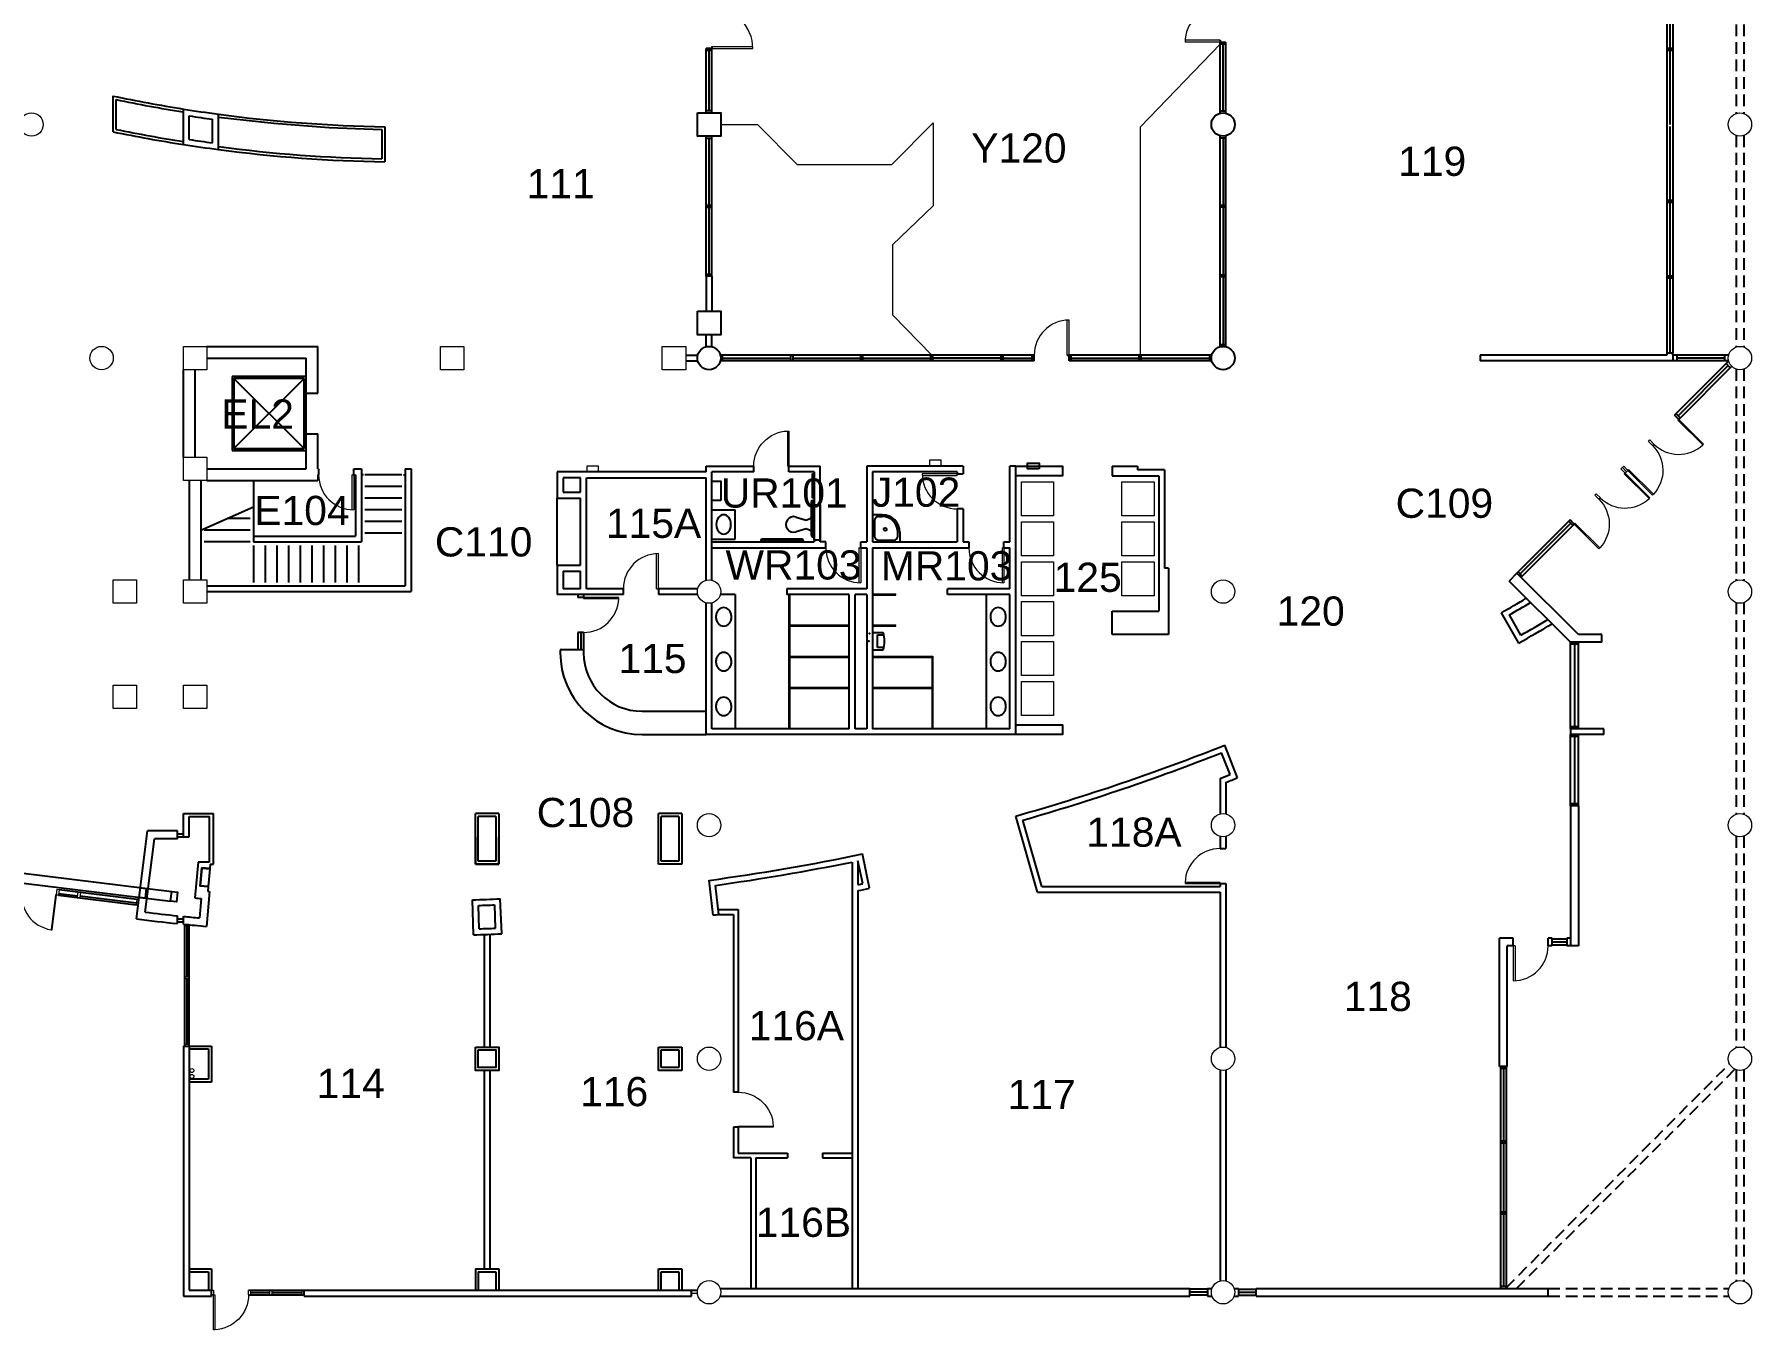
# Model space of a CAD drawing. Header units: inches. Extents: x 727 to 5370, y 324 to 3824.
# Drawn here: x 3078 to 4842, y 1082 to 2413 of the extents above; entities that cross this region are included whole.
import ezdxf

# ---------------------------------------------------------------- set-up
doc = ezdxf.new("R2010")
doc.units = ezdxf.units.IN
doc.header["$LTSCALE"] = 48
doc.header["$MEASUREMENT"] = 0
doc.linetypes.add('HIDDEN', pattern=[0.375, 0.25, -0.125])
doc.linetypes.add('HIDDEN2', pattern=[0.1875, 0.125, -0.0625])
for name, color, linetype, lineweight in [('A-DOOR', 4, 'Continuous', 13), ('A-FLOR-SPCL', 1, 'Continuous', 25), ('A-FLOR-TPTN', 5, 'Continuous', 18), ('A-FLOR-VENDING', 1, 'HIDDEN2', 13), ('A-PHONE', 1, 'Continuous', 5), ('A-WALL-JAMB', 6, 'Continuous', 5), ('AE-WALL-EXTR', 3, 'Continuous', 25), ('L-SITE-WALK', 6, 'Continuous', 0), ('P-EQPM-2', 2, 'Continuous', 13), ('S-COLS', 6, 'Continuous', 13)]:
    doc.layers.add(name, color=color, linetype=linetype, lineweight=lineweight)
for name, color, linetype in [('A-FLOR-CASE', 3, 'Continuous'), ('A-FLOR-OPNG', 1, 'Continuous'), ('A-FLOR-PFIX', 3, 'Continuous'), ('A-FLOR-STRS', 4, 'Continuous'), ('A-GLAZ', 3, 'Continuous'), ('A-PFLR-TEXT', 7, 'Continuous'), ('A-WALL', 5, 'Continuous'), ('AE-ROOF', 1, 'HIDDEN'), ('PFIXDCW', 4, 'Continuous'), ('PFIXDWV', 5, 'Continuous')]:
    doc.layers.add(name, color=color, linetype=linetype)
doc.styles.get("Standard").update_dxf_attribs({"font": 'arial.ttf'})

# ---------------------------------------------------------------- blocks, each defined once
blk = doc.blocks.new('d_dr90')
blk.add_lwpolyline([(0, 0), (0.033, 0), (0.033, 1), (0, 1)], close=True)
blk.add_arc((0, 0), 1, 0, 88.0908)
blk = doc.blocks.new('JANP01')
for p, q in [((-28, -10), (-28, 0)), ((-26, -6), (-26, -10)), ((-6, -2), (-22, -2)), ((-2, -22), (-2, -6)), ((-6, -26), (-10, -26)), ((-10, -28), (0, -28))]:
    blk.add_line(p, q)
blk.add_circle((-13, -13), 1.5)
for centre, radius, start, end in [((-10, -10), 18, 179.9999, 269.9998), ((-22, -6), 4, 90.0004, 179.998), ((-10, -10), 16, 179.9999, 269.9998), ((-6, -6), 4, 0.0018, 89.9978), ((-6, -22), 4, 269.9966, 359.9993)]:
    blk.add_arc(centre, radius, start, end)
blk = doc.blocks.new('UR2_P')
for p, q in [((9, -1), (-9, -1)), ((-9, -1), (-9, -12)), ((-6.5, -12), (-6.5, -6)), ((-6.5, -6), (6.5, -6)), ((6.5, -6), (6.5, -12)), ((9, -1), (9, -12))]:
    blk.add_line(p, q)
blk.add_arc((0, 18), 31.3, 253.3008, 286.6992)
at = {"layer": 'PFIXDCW'}
blk.add_point((8, 2), dxfattribs=at)
at = {"layer": 'PFIXDWV'}
blk.add_point((0, 3), dxfattribs=at)
at = {"flags": 9}
for tag, p in [('FU_COLD', (-9, -1)), ('FU_HOT', (-9, -1)), ('FU_WASTE', (-9, -1.1)), ('FU_TOTAL', (-9, -1.1)), ('FIXT_CODE', (-9, -1.1))]:
    blk.add_attdef(tag, p, '', height=0.01, dxfattribs=at)
blk = doc.blocks.new('WCP01')
for p, q in [((0, -8), (0, 8)), ((0, 8), (8.390875, 4.5)), ((8.390875, 4.5), (18.653875, 7.64825)), ((8.390875, -4.5), (0, -8)), ((18.653875, -7.64825), (8.390875, -4.5))]:
    blk.add_line(p, q)
blk.add_arc((21, 0), 8, 252.946433333, 107.053555556)
blk.add_point((0, 0))
blk = doc.blocks.new('LAVP01')
blk.add_ellipse((0, 0), major_axis=(10, 0), ratio=0.75, start_param=0, end_param=6.283175)
blk = doc.blocks.new('GBP36')
for p, q in [((-16.75, 0), (-19.25, 0)), ((-19.25, 0), (-19.25, -0.25)), ((-16.75, 0), (-16.75, -0.25)), ((19.25, 0), (16.75, 0)), ((16.75, 0), (16.75, -0.25)), ((19.25, 0), (19.25, -0.25)), ((-19.25, -0.25), (-16.75, -0.25)), ((-18.75, -1.5), (-18.75, -0.25)), ((-17.25, -0.75), (-17.25, -0.25)), ((-17.25, -3), (17.25, -3)), ((-16.5, -1.5), (16.5, -1.5)), ((16.75, -0.25), (19.25, -0.25)), ((17.25, -0.75), (17.25, -0.25)), ((18.75, -1.5), (18.75, -0.25))]:
    blk.add_line(p, q)
for centre, radius, start, end in [((-17.25, -1.5), 1.5, 180, 270), ((-16.5, -0.75), 0.75, 180, 270), ((16.5, -0.75), 0.75, 270, 360), ((17.25, -1.5), 1.5, 270, 360)]:
    blk.add_arc(centre, radius, start, end)
blk = doc.blocks.new('GBP42')
for p, q in [((-19.75, 0), (-22.25, 0)), ((-22.25, 0), (-22.25, -0.25)), ((-19.75, 0), (-19.75, -0.25)), ((22.25, 0), (19.75, 0)), ((19.75, 0), (19.75, -0.25)), ((22.25, 0), (22.25, -0.25)), ((-22.25, -0.25), (-19.75, -0.25)), ((-21.75, -1.5), (-21.75, -0.25)), ((-20.25, -0.75), (-20.25, -0.25)), ((-20.25, -3), (20.25, -3)), ((-19.5, -1.5), (19.5, -1.5)), ((19.75, -0.25), (22.25, -0.25)), ((20.25, -0.75), (20.25, -0.25)), ((21.75, -1.5), (21.75, -0.25))]:
    blk.add_line(p, q)
for centre, radius, start, end in [((-20.25, -1.5), 1.5, 180, 270), ((-19.5, -0.75), 0.75, 180, 270), ((19.5, -0.75), 0.75, 270, 360), ((20.25, -1.5), 1.5, 270, 360)]:
    blk.add_arc(centre, radius, start, end)

msp = doc.modelspace()

# ---------------------------------------------------------------- linework, layer by layer
at = {"layer": 'A-DOOR'}
for p, q in [((3774.2, 2400.8), (3816.2, 2400.8)), ((4296.2, 2407.3), (4260.2, 2407.3)), ((4296.2, 2405.3), (4260.2, 2405.3)), ((3774.2, 2398.8), (3816.2, 2398.8)), ((4139.2, 2083.8), (4139.2, 2119.8)), ((4141.2, 2083.8), (4141.2, 2119.8)), ((3404.2, 1960.8), (3404.2, 1924.8)), ((3404.2, 1960.8), (3406.2, 1960.8)), ((3406.2, 1960.8), (3406.2, 1924.8)), ((4026.2, 1961.8), (3990.2, 1961.8)), ((4026.2, 1959.8), (3990.2, 1959.8)), ((4026.2, 1959.8), (4026.2, 1961.8)), ((3717.2, 1843.8), (3717.2, 1879.8)), ((3719.2, 1843.8), (3719.2, 1879.8)), ((3925.2, 1885.8), (3925.2, 1849.8)), ((3925.2, 1885.8), (3930.2, 1885.8)), ((3927.2, 1885.8), (3927.2, 1849.8)), ((4072.2, 1885.8), (4072.2, 1849.8)), ((4072.2, 1885.8), (4074.2, 1885.8)), ((4074.2, 1885.8), (4074.2, 1849.8)), ((3717.2, 1843.8), (3719.2, 1843.8)), ((4597.2, 1476.8), (4597.2, 1440.8)), ((4599.2, 1476.8), (4597.2, 1476.8)), ((4599.2, 1476.8), (4599.2, 1440.8)), ((3753.2, 1119.8), (3759.2, 1119.8))]:
    msp.add_line(p, q, dxfattribs=at)
for centre, radius, start, end in [((3774.2, 2398.8), 42, 0, 90), ((4296.2, 2405.3), 36, 90, 180), ((4141.2, 2083.8), 36, 90, 180), ((3406.2, 1960.8), 36, 180, 270), ((4026.2, 1961.8), 36, 180, 270), ((3719.2, 1843.8), 36, 90, 180), ((3927.2, 1885.8), 36, 180, 270), ((4074.2, 1885.8), 36, 180, 270), ((4597.2, 1476.8), 36, 270, 0)]:
    msp.add_arc(centre, radius, start, end, dxfattribs=at)
at = {"layer": 'A-FLOR-CASE'}
for p, q in [((3159.2, 2313.3), (3159.2, 2350.1)), ((3162.2, 2315.8), (3162.2, 2346.4)), ((3267.2, 2328.4), (3324, 2322)), ((3324, 2322), (3381.1, 2317.6)), ((3381.1, 2317.6), (3435.2, 2315.5)), ((3435.2, 2315.5), (3435.2, 2285.5)), ((3438.2, 2318.5), (3438.2, 2282.5)), ((3774.2, 1924.8), (3798.2, 1924.8)), ((3798.2, 1894.8), (3798.2, 1924.8)), ((3774.2, 1894.8), (3798.2, 1894.8)), ((3636.4, 1837.8), (3636.4, 1834.8)), ((3642.4, 1834.8), (3636.4, 1834.8)), ((3642.4, 1837.8), (3642.4, 1834.8)), ((3798.2, 1837.8), (3782.8, 1837.8)), ((3798.2, 1837.8), (3798.2, 1699.8)), ((4056.2, 1699.8), (4056.2, 1837.8)), ((3642.4, 1798.8), (3636.4, 1798.8)), ((3636.4, 1798.8), (3636.4, 1780.8)), ((3639.4, 1798.8), (3639.4, 1780.8)), ((3642.4, 1798.8), (3642.4, 1780.8)), ((3618.4, 1780.8), (3618.4, 1777.8)), ((3642.4, 1780.8), (3618.4, 1780.8)), ((3642.4, 1780.8), (3642.4, 1777.8)), ((3702.4, 1717.8), (3768.2, 1717.8)), ((3702.4, 1693.8), (3768.2, 1693.8))]:
    msp.add_line(p, q, dxfattribs=at)
at = {"layer": 'A-FLOR-CASE', "ltscale": 10}
msp.add_line((3615.2, 1867.8), (3615.2, 1936.8), dxfattribs=at)
msp.add_lwpolyline([(3879.2, 1937.5), (3879.2, 1961.5), (3877.2, 1961.5), (3877.2, 1937.5)], close=True, dxfattribs=at)
at = {"layer": 'A-FLOR-CASE'}
for centre, radius, start, end in [((3464.2, 3794.2), 1476, 258.0745, 260.9173), ((3464.2, 3794.2), 1479, 258.2178, 260.9173), ((3464.2, 3794.2), 1476, 262.3299, 268.9907), ((3464.2, 3794.2), 1512, 258.3625, 261.1354), ((3464.2, 3794.2), 1509, 258.4553, 261.1176), ((3464.2, 3794.2), 1509, 262.4986, 262.5136), ((3464.2, 3794.2), 1512, 262.5136, 269.0146), ((3464.2, 3794.2), 1509, 262.5136, 268.8988), ((3464.2, 3794.2), 1509, 269.0127, 269.0146), ((3702.4, 1777.8), 84, 180, 270), ((3702.4, 1777.8), 60, 180, 270)]:
    msp.add_arc(centre, radius, start, end, dxfattribs=at)
at = {"layer": 'A-FLOR-OPNG'}
for p, q in [((3357.2, 2061.8), (3281.2, 2061.8)), ((3281.2, 2061.8), (3281.2, 1985.8)), ((3283.2, 2059.8), (3283.2, 1987.8)), ((3355.2, 2059.8), (3283.2, 2059.8)), ((3355.2, 1987.8), (3283.2, 2059.8)), ((3355.2, 2059.8), (3283.2, 1987.8)), ((3355.2, 1987.8), (3355.2, 2059.8)), ((3357.2, 1985.8), (3357.2, 2061.8)), ((3281.2, 1985.8), (3357.2, 1985.8)), ((3283.2, 1987.8), (3355.2, 1987.8))]:
    msp.add_line(p, q, dxfattribs=at)
at = {"layer": 'A-FLOR-PFIX'}
for points in [[(3786.2, 1805.3, 0.114782), (3789.2, 1806, 0.103814), (3791.9, 1808.1, 0.091322), (3793.8, 1811.4, 0.100897), (3794.2, 1814.8, 0.084101), (3793.6, 1818.6, 0.091322), (3791.9, 1821.6, 0.103814), (3789.2, 1823.6, 0.114782), (3786.2, 1824.3, 0.114782), (3783.2, 1823.6, 0.103814), (3780.6, 1821.6, 0.091322), (3778.9, 1818.6, 0.084101), (3778.2, 1814.8, 0.084101), (3778.9, 1811.1, 0.091322), (3780.6, 1808.1, 0.103814), (3783.2, 1806, 0.114782)], [(4068.2, 1824.3, 0.114782), (4065.2, 1823.6, 0.103814), (4062.6, 1821.6, 0.091322), (4060.7, 1818.3, 0.100897), (4060.2, 1814.8, 0.084101), (4060.8, 1811.1, 0.091322), (4062.6, 1808.1, 0.103814), (4065.2, 1806, 0.114782), (4068.2, 1805.3, 0.114782), (4071.2, 1806, 0.103814), (4073.9, 1808.1, 0.091322), (4075.6, 1811.1, 0.084101), (4076.2, 1814.8, 0.084101), (4075.6, 1818.6, 0.091322), (4073.9, 1821.6, 0.103814), (4071.2, 1823.6, 0.114782)], [(3786.2, 1759.3, 0.114782), (3789.2, 1760, 0.103814), (3791.9, 1762.1, 0.091322), (3793.8, 1765.4, 0.100897), (3794.2, 1768.8, 0.084101), (3793.6, 1772.6, 0.091322), (3791.9, 1775.6, 0.103814), (3789.2, 1777.6, 0.114782), (3786.2, 1778.3, 0.114782), (3783.2, 1777.6, 0.103814), (3780.6, 1775.6, 0.091322), (3778.9, 1772.6, 0.084101), (3778.2, 1768.8, 0.084101), (3778.9, 1765.1, 0.091322), (3780.6, 1762.1, 0.103814), (3783.2, 1760, 0.114782)], [(4068.2, 1778.3, 0.114782), (4065.2, 1777.6, 0.103814), (4062.6, 1775.6, 0.091322), (4060.7, 1772.3, 0.100897), (4060.2, 1768.8, 0.084101), (4060.8, 1765.1, 0.091322), (4062.6, 1762.1, 0.103814), (4065.2, 1760, 0.114782), (4068.2, 1759.3, 0.114782), (4071.2, 1760, 0.103814), (4073.9, 1762.1, 0.091322), (4075.6, 1765.1, 0.084101), (4076.2, 1768.8, 0.084101), (4075.6, 1772.6, 0.091322), (4073.9, 1775.6, 0.103814), (4071.2, 1777.6, 0.114782)], [(3786.2, 1713.3, 0.114782), (3789.2, 1714, 0.103814), (3791.9, 1716.1, 0.091322), (3793.8, 1719.4, 0.100897), (3794.2, 1722.8, 0.084101), (3793.6, 1726.6, 0.091322), (3791.9, 1729.6, 0.103814), (3789.2, 1731.6, 0.114782), (3786.2, 1732.3, 0.114782), (3783.2, 1731.6, 0.103814), (3780.6, 1729.6, 0.091322), (3778.9, 1726.6, 0.084101), (3778.2, 1722.8, 0.084101), (3778.9, 1719.1, 0.091322), (3780.6, 1716.1, 0.103814), (3783.2, 1714, 0.114782)], [(4068.2, 1732.3, 0.114782), (4065.2, 1731.6, 0.103814), (4062.6, 1729.6, 0.091322), (4060.7, 1726.3, 0.100897), (4060.2, 1722.8, 0.084101), (4060.8, 1719.1, 0.091322), (4062.6, 1716.1, 0.103814), (4065.2, 1714, 0.114782), (4068.2, 1713.3, 0.114782), (4071.2, 1714, 0.103814), (4073.9, 1716.1, 0.091322), (4075.6, 1719.1, 0.084101), (4076.2, 1722.8, 0.084101), (4075.6, 1726.6, 0.091322), (4073.9, 1729.6, 0.103814), (4071.2, 1731.6, 0.114782)]]:
    msp.add_lwpolyline(points, format="xyb", close=True, dxfattribs=at)
at = {"layer": 'A-FLOR-SPCL'}
msp.add_lwpolyline([(3783.2, 1934.3), (3774.2, 1934.3), (3774.2, 1954.3), (3783.2, 1954.3)], close=True, dxfattribs=at)
at = {"layer": 'A-FLOR-STRS'}
for p, q in [((3416.2, 1960.8), (3414.2, 1960.8)), ((3455.7, 1960.8), (3417.7, 1960.8)), ((3455.7, 1948.8), (3417.7, 1948.8)), ((3249.2, 1903.8), (3303.2, 1927.8)), ((3455.7, 1936.8), (3417.7, 1936.8)), ((3455.7, 1924.8), (3417.7, 1924.8)), ((3299.7, 1915.8), (3276.2, 1915.8)), ((3455.7, 1912.8), (3417.7, 1912.8)), ((3299.7, 1903.8), (3252.7, 1903.8)), ((3299.7, 1891.8), (3252.7, 1891.8)), ((3303.2, 1888.3), (3303.2, 1850.3)), ((3315.2, 1888.3), (3315.2, 1850.3)), ((3327.2, 1888.3), (3327.2, 1850.3)), ((3339.2, 1888.3), (3339.2, 1850.3)), ((3351.2, 1888.3), (3351.2, 1850.3)), ((3363.2, 1888.3), (3363.2, 1850.3)), ((3375.2, 1888.3), (3375.2, 1850.3)), ((3387.2, 1888.3), (3387.2, 1850.3)), ((3399.2, 1888.3), (3399.2, 1850.3)), ((3411.2, 1888.3), (3411.2, 1850.3)), ((3455.7, 1900.8), (3417.7, 1900.8))]:
    msp.add_line(p, q, dxfattribs=at)
at = {"layer": 'A-FLOR-STRS', "ltscale": 10}
msp.add_line((3457.2, 1960.8), (3459.2, 1960.8), dxfattribs=at)
at = {"layer": 'A-FLOR-TPTN'}
for p, q in [((3853.2, 1699.8), (3853.2, 1837.8)), ((3854.5, 1699.8), (3854.5, 1837.8)), ((3939.2, 1838.5), (3963.2, 1838.5)), ((3939.2, 1837.2), (3963.2, 1837.2)), ((3963.2, 1837.2), (3963.2, 1838.5)), ((3854.5, 1806.5), (3915.2, 1806.5)), ((3854.5, 1805.2), (3915.2, 1805.2)), ((3939.2, 1806.5), (3963.2, 1806.5)), ((3939.2, 1805.2), (3963.2, 1805.2)), ((3963.2, 1805.2), (3963.2, 1806.5)), ((3854.5, 1774.5), (3915.2, 1774.5)), ((3854.5, 1773.2), (3915.2, 1773.2)), ((3939.2, 1774.5), (4001.2, 1774.5)), ((3939.2, 1773.2), (4000, 1773.2)), ((4000, 1774.5), (4000, 1699.8)), ((4001.2, 1774.5), (4001.2, 1699.8)), ((3854.5, 1742.5), (3915.2, 1742.5)), ((3854.5, 1741.2), (3915.2, 1741.2)), ((3939.2, 1742.5), (4000, 1742.5)), ((3939.2, 1741.2), (4000, 1741.2))]:
    msp.add_line(p, q, dxfattribs=at)
at = {"layer": 'A-FLOR-VENDING', "ltscale": 10}
for points in [[(4092.2, 1918.5), (4092.2, 1953.5), (4125.2, 1953.5), (4125.2, 1918.5)], [(4195.4, 1918.5), (4195.4, 1953.5), (4228.4, 1953.5), (4228.4, 1918.5)], [(4092.2, 1877.5), (4092.2, 1912.5), (4125.2, 1912.5), (4125.2, 1877.5)], [(4195.4, 1877.5), (4195.4, 1912.5), (4228.4, 1912.5), (4228.4, 1877.5)], [(4092.2, 1836.5), (4092.2, 1871.5), (4125.2, 1871.5), (4125.2, 1836.5)], [(4195.4, 1836.5), (4195.4, 1871.5), (4228.4, 1871.5), (4228.4, 1836.5)], [(4092.2, 1795.5), (4092.2, 1830.5), (4125.2, 1830.5), (4125.2, 1795.5)], [(4092.2, 1754.5), (4092.2, 1789.5), (4125.2, 1789.5), (4125.2, 1754.5)], [(4092.2, 1713.5), (4092.2, 1748.5), (4125.2, 1748.5), (4125.2, 1713.5)]]:
    msp.add_lwpolyline(points, close=True, dxfattribs=at)
at = {"layer": 'A-GLAZ'}
for p, q in [((4755.2, 2552.8), (4755.2, 2085.8)), ((4761.2, 2552.8), (4761.2, 2085.8)), ((4758.2, 2474.8), (4758.2, 2398.8)), ((3774.2, 2400.8), (3774.2, 2398.8)), ((4296.2, 2407.3), (4296.2, 2405.3)), ((4296.2, 2405.3), (4302.2, 2405.3)), ((4296.2, 2332.8), (4296.2, 2405.3)), ((4302.2, 2403.3), (4296.2, 2403.3)), ((4299.2, 2334.8), (4299.2, 2403.3)), ((4302.2, 2332.8), (4302.2, 2405.3)), ((3774.2, 2398.8), (3768.2, 2398.8)), ((3768.2, 2332.8), (3768.2, 2398.8)), ((3768.2, 2332.8), (3768.2, 2398.8)), ((3774.2, 2396.8), (3768.2, 2396.8)), ((3771.2, 2334.8), (3771.2, 2396.8)), ((3774.2, 2332.8), (3774.2, 2398.8)), ((4761.2, 2398.8), (4755.2, 2398.8)), ((4761.2, 2396.8), (4755.2, 2396.8)), ((4758.2, 2396.8), (4758.2, 2320.8)), ((3774.2, 2334.8), (3768.2, 2334.8)), ((4296.2, 2334.8), (4302.2, 2334.8)), ((4758.2, 2318.8), (4758.2, 2242.8)), ((3768.2, 2164.8), (3768.2, 2308.8)), ((3768.2, 2306.8), (3774.2, 2306.8)), ((3771.2, 2237.8), (3771.2, 2306.8)), ((3774.2, 2164.8), (3774.2, 2308.8)), ((4296.2, 2092.5), (4296.2, 2308.8)), ((4302.2, 2306.8), (4296.2, 2306.8)), ((4299.2, 2306.8), (4299.2, 2237.8)), ((4302.2, 2092.5), (4302.2, 2308.8)), ((4761.2, 2242.8), (4755.2, 2242.8)), ((4761.2, 2240.8), (4755.2, 2240.8)), ((4758.2, 2240.8), (4758.2, 2164.8)), ((3768.2, 2237.8), (3774.2, 2237.8)), ((3768.2, 2235.8), (3774.2, 2235.8)), ((3771.2, 2166.8), (3771.2, 2235.8)), ((4296.2, 2237.8), (4302.2, 2237.8)), ((4302.2, 2235.8), (4296.2, 2235.8)), ((4299.2, 2235.8), (4299.2, 2166.3)), ((3774.2, 2166.8), (3768.2, 2166.8)), ((4296.2, 2166.3), (4302.2, 2166.3)), ((4302.2, 2164.3), (4296.2, 2164.3)), ((4299.2, 2164.3), (4299.2, 2094.8)), ((4761.2, 2164.8), (4755.2, 2164.8)), ((4761.2, 2162.8), (4755.2, 2162.8)), ((4758.2, 2162.8), (4758.2, 2085.8)), ((4105.2, 2083.8), (3782.8, 2083.8)), ((3785.2, 2077.8), (3785.2, 2083.8)), ((3855.2, 2077.8), (3855.2, 2083.8)), ((3857.2, 2083.8), (3857.2, 2077.8)), ((3927.2, 2077.8), (3927.2, 2083.8)), ((3929.2, 2077.8), (3929.2, 2083.8)), ((3999.2, 2077.8), (3999.2, 2083.8)), ((4001.2, 2077.8), (4001.2, 2083.8)), ((4071.2, 2077.8), (4071.2, 2083.8)), ((4073.2, 2077.8), (4073.2, 2083.8)), ((4103.2, 2077.8), (4103.2, 2083.8)), ((4105.2, 2077.8), (4105.2, 2083.8)), ((4139.2, 2083.8), (4141.2, 2083.8)), ((4141.2, 2077.8), (4141.2, 2083.8)), ((4287.6, 2083.8), (4141.2, 2083.8)), ((4143.2, 2077.8), (4143.2, 2083.8)), ((4213.2, 2077.8), (4213.2, 2083.8)), ((4215.2, 2077.8), (4215.2, 2083.8)), ((4285.2, 2083.8), (4285.2, 2077.8)), ((4296.2, 2094.8), (4302.2, 2094.8)), ((4818.6, 2083.8), (4761.2, 2083.8)), ((4765.2, 2083.8), (4765.2, 2077.8)), ((4814.8, 2077.8), (4814.8, 2083.8)), ((4105.2, 2077.8), (3783.2, 2077.8)), ((3785.2, 2080.8), (3855.2, 2080.8)), ((3857.2, 2080.8), (3927.2, 2080.8)), ((3929.2, 2080.8), (3999.2, 2080.8)), ((4071.2, 2080.8), (4001.2, 2080.8)), ((4073.2, 2080.8), (4103.2, 2080.8)), ((4287.2, 2077.8), (4141.2, 2077.8)), ((4143.2, 2080.8), (4213.2, 2080.8)), ((4215.2, 2080.8), (4285.2, 2080.8)), ((4818.6, 2077.8), (4761.2, 2077.8)), ((4818.6, 2077.7), (4763.1, 2022)), ((4814.8, 2080.8), (4765.2, 2080.8)), ((4766.6, 2021.3), (4818.2, 2073)), ((4821.7, 2072.4), (4767.3, 2017.8)), ((4820.3, 2070.9), (4816.1, 2075.2)), ((4767.3, 2017.8), (4763.1, 2022)), ((4768.7, 2019.2), (4764.5, 2023.4)), ((4655.7, 1914.4), (4601, 1859.6)), ((4604.5, 1858.9), (4656.3, 1911.1)), ((4659.9, 1910.2), (4605.2, 1855.3)), ((4658.5, 1908.8), (4654.3, 1913)), ((4659.9, 1910.2), (4655.7, 1914.4)), ((4606.6, 1856.8), (4602.4, 1861)), ((4664.2, 1786.8), (4656.2, 1786.8)), ((4664.2, 1699.8), (4664.2, 1788.8)), ((4656.2, 1620.8), (4656.2, 1693.8)), ((4664.2, 1620.8), (4664.2, 1693.8)), ((4664.2, 1691.8), (4656.2, 1691.8)), ((4660.2, 1691.8), (4660.2, 1622.8)), ((4664.2, 1622.8), (4656.2, 1622.8)), ((3103.1, 1528.7), (3182.7, 1518.9)), ((3103.3, 1530.6), (3122.7, 1528.3)), ((3103.8, 1534.6), (3183.5, 1524.8)), ((3124.9, 1528), (3183, 1520.9)), ((3232.7, 1373.8), (3232.7, 1498.9)), ((3235, 1444.8), (3235, 1496.9)), ((3237.2, 1373.8), (3237.2, 1498.3)), ((4637.2, 1483.8), (4652.2, 1483.8)), ((4637.2, 1480.8), (4652.2, 1480.8)), ((4637.2, 1477.8), (4652.2, 1477.8)), ((3235, 1375.8), (3235, 1442.8)), ((4584.2, 1352.8), (4584.2, 1128.8)), ((4590.2, 1350.8), (4584.2, 1350.8)), ((4587.2, 1350.8), (4587.2, 1276.5)), ((4590.2, 1352.8), (4590.2, 1128.8)), ((4584.2, 1276.5), (4590.2, 1276.5)), ((4584.2, 1274.5), (4590.2, 1274.5)), ((4587.2, 1274.5), (4587.2, 1203.2)), ((4590.2, 1203.2), (4584.2, 1203.2)), ((4590.2, 1201.2), (4584.2, 1201.2)), ((4587.2, 1201.2), (4587.2, 1126.8)), ((3298.2, 1122.8), (3355.2, 1122.8)), ((3298.2, 1118.3), (3355.2, 1118.3)), ((3300.2, 1120.6), (3320.2, 1120.6)), ((3322.2, 1120.6), (3353.2, 1120.6)), ((4283.2, 1123.8), (4265.2, 1123.8)), ((4283.2, 1120.8), (4265.2, 1120.8)), ((4283.2, 1117.8), (4265.2, 1117.8)), ((4315.2, 1123.8), (4333.2, 1123.8)), ((4315.2, 1120.8), (4333.2, 1120.8)), ((4315.2, 1117.8), (4333.2, 1117.8)), ((4584.2, 1128.8), (4584.2, 1124.8)), ((4590.2, 1126.8), (4584.2, 1126.8)), ((4590.2, 1128.8), (4590.2, 1124.8))]:
    msp.add_line(p, q, dxfattribs=at)
at = {"layer": 'A-PHONE', "ltscale": 10}
for points in [[(3997.8, 1969.8), (4009.8, 1969.8), (4009.8, 1975.8), (3997.8, 1975.8)], [(3645.7, 1963.8), (3657.7, 1963.8), (3657.7, 1969.8), (3645.7, 1969.8)]]:
    msp.add_lwpolyline(points, close=True, dxfattribs=at)
at = {"layer": 'A-WALL'}
for p, q in [((3231.2, 2300.3), (3231.2, 2336.7)), ((3237.2, 2305.4), (3237.2, 2329.7)), ((3267.2, 2295.1), (3267.2, 2331.4)), ((3261.2, 2302), (3261.2, 2326.2)), ((3768.2, 2164.8), (3768.2, 2128.8)), ((3774.2, 2164.8), (3768.2, 2164.8)), ((3774.2, 2164.8), (3774.2, 2128.8)), ((3768.2, 2092.5), (3768.2, 2104.8)), ((3774.2, 2092.5), (3774.2, 2104.8)), ((3255.2, 2092.8), (3369.2, 2092.8)), ((3369.2, 2044.8), (3369.2, 2092.8)), ((3747.2, 2083.8), (3759.6, 2083.8)), ((4563.2, 2083.8), (4563.2, 2077.8)), ((4755.2, 2083.8), (4563.2, 2083.8)), ((4755.2, 2085.8), (4755.2, 2083.8)), ((4761.2, 2085.8), (4755.2, 2085.8)), ((4761.2, 2083.8), (4761.2, 2085.8)), ((4761.2, 2083.8), (4761.2, 2077.8)), ((3231.2, 1978.8), (3231.2, 2068.8)), ((3243.2, 1978.8), (3243.2, 2068.8)), ((3255.2, 2080.8), (3357.2, 2080.8)), ((3357.2, 2044.8), (3357.2, 2080.8)), ((3747.2, 2077.8), (3759.6, 2077.8)), ((4761.2, 2077.8), (4563.2, 2077.8)), ((3357.2, 2044.8), (3369.2, 2044.8)), ((3357.2, 1966.8), (3357.2, 2002.8)), ((3357.2, 2002.8), (3369.2, 2002.8)), ((3369.2, 1966.8), (3369.2, 2002.8)), ((3255.2, 1966.8), (3357.2, 1966.8)), ((3369.2, 1966.8), (3370.2, 1966.8)), ((3369.2, 1960.8), (3369.2, 1954.8)), ((3369.2, 1960.8), (3370.2, 1960.8)), ((3370.2, 1966.8), (3370.2, 1960.8)), ((3406.2, 1966.8), (3414.2, 1966.8)), ((3406.2, 1960.8), (3406.2, 1966.8)), ((3406.2, 1960.8), (3408.2, 1960.8)), ((3408.2, 1960.8), (3408.2, 1897.8)), ((3414.2, 1966.8), (3414.2, 1891.8)), ((3459.2, 1966.8), (3465.2, 1966.8)), ((3459.2, 1966.8), (3459.2, 1846.8)), ((3465.2, 1966.8), (3465.2, 1840.8)), ((3615.2, 1963.8), (3615.2, 1936.8)), ((3768.2, 1963.8), (3615.2, 1963.8)), ((3768.2, 1963.8), (3768.2, 1969.8)), ((3768.2, 1963.8), (3768.2, 1969.8)), ((3768.2, 1969.8), (3817.2, 1969.8)), ((3774.2, 1852.5), (3774.2, 1963.8)), ((3817.2, 1963.8), (3774.2, 1963.8)), ((3817.2, 1963.8), (3817.2, 1969.8)), ((3853.2, 1963.8), (3853.2, 1969.8)), ((3853.2, 1969.8), (3885.2, 1969.8)), ((3879.2, 1963.8), (3853.2, 1963.8)), ((3879.2, 1963.8), (3879.2, 1891.8)), ((3885.2, 1891.8), (3885.2, 1969.8)), ((3933.2, 1969.8), (3933.2, 1891.8)), ((4032.2, 1969.8), (3933.2, 1969.8)), ((4026.2, 1963.8), (3939.2, 1963.8)), ((3939.2, 1963.8), (3939.2, 1891.8)), ((4026.2, 1963.8), (4026.2, 1961.8)), ((4026.2, 1961.8), (4032.2, 1961.8)), ((4032.2, 1969.8), (4032.2, 1961.8)), ((4086.2, 1969.8), (4080.2, 1969.8)), ((4080.2, 1891.8), (4080.2, 1969.8)), ((4086.2, 1693.8), (4086.2, 1969.8)), ((3237.2, 1954.8), (3237.2, 1852.8)), ((3249.2, 1954.8), (3249.2, 1852.8)), ((3255.2, 1954.8), (3369.2, 1954.8)), ((3303.2, 1954.8), (3303.2, 1891.8)), ((3621.2, 1957.8), (3621.2, 1942.8)), ((3639.2, 1957.8), (3621.2, 1957.8)), ((3621.2, 1942.8), (3639.2, 1942.8)), ((3639.2, 1942.8), (3639.2, 1957.8)), ((3645.2, 1957.8), (3768.2, 1957.8)), ((3645.2, 1843.8), (3645.2, 1957.8)), ((3768.2, 1852.5), (3768.2, 1957.8)), ((3768.2, 1852.5), (3768.2, 1957.8)), ((3615.2, 1936.8), (3639.2, 1936.8)), ((3639.2, 1867.8), (3639.2, 1936.8)), ((4032.2, 1925.8), (4026.2, 1925.8)), ((4026.2, 1925.8), (4026.2, 1891.8)), ((4032.2, 1925.8), (4032.2, 1891.8)), ((3303.2, 1897.8), (3408.2, 1897.8)), ((3303.2, 1891.8), (3414.2, 1891.8)), ((3774.2, 1891.8), (3879.2, 1891.8)), ((3891.2, 1891.8), (3885.2, 1891.8)), ((3891.2, 1885.8), (3891.2, 1891.8)), ((3927.2, 1885.8), (3927.2, 1891.8)), ((3927.2, 1891.8), (3933.2, 1891.8)), ((3939.2, 1891.8), (4026.2, 1891.8)), ((4032.2, 1891.8), (4038.2, 1891.8)), ((4038.2, 1891.8), (4038.2, 1885.8)), ((4074.2, 1885.8), (4074.2, 1891.8)), ((4074.2, 1891.8), (4080.2, 1891.8)), ((3774.2, 1885.8), (3891.2, 1885.8)), ((3927.2, 1885.8), (3933.2, 1885.8)), ((3933.2, 1885.8), (3933.2, 1843.8)), ((3939.2, 1885.8), (4038.2, 1885.8)), ((3939.2, 1885.8), (3939.2, 1699.8)), ((4074.2, 1885.8), (4080.2, 1885.8)), ((4080.2, 1843.8), (4080.2, 1885.8)), ((3615.2, 1867.8), (3615.2, 1837.8)), ((3615.2, 1867.8), (3639.2, 1867.8)), ((3621.2, 1861.8), (3639.2, 1861.8)), ((3621.2, 1861.8), (3621.2, 1843.8)), ((3639.2, 1843.8), (3639.2, 1861.8)), ((4601, 1859.6), (4593, 1851.6)), ((4664.2, 1796.8), (4601, 1859.6)), ((3255.2, 1846.8), (3459.2, 1846.8)), ((3255.2, 1840.8), (3465.2, 1840.8)), ((3683.2, 1837.8), (3615.2, 1837.8)), ((3639.2, 1843.8), (3621.2, 1843.8)), ((3683.2, 1843.8), (3645.2, 1843.8)), ((3683.2, 1837.8), (3683.2, 1843.8)), ((3719.2, 1843.8), (3719.2, 1837.8)), ((3759.6, 1843.8), (3719.2, 1843.8)), ((3759.6, 1837.8), (3719.2, 1837.8)), ((3933.2, 1843.8), (3851.2, 1843.8)), ((3851.2, 1843.8), (3851.2, 1837.8)), ((3915.2, 1837.8), (3851.2, 1837.8)), ((3915.2, 1699.8), (3915.2, 1837.8)), ((3921.2, 1699.8), (3921.2, 1837.8)), ((3933.2, 1837.8), (3921.2, 1837.8)), ((3933.2, 1837.8), (3933.2, 1699.8)), ((4080.2, 1843.8), (4016.2, 1843.8)), ((4016.2, 1837.8), (4016.2, 1843.8)), ((4080.2, 1837.8), (4016.2, 1837.8)), ((4080.2, 1699.8), (4080.2, 1837.8)), ((4656.2, 1788.8), (4593, 1851.6)), ((3768.2, 1693.8), (3768.2, 1829.2)), ((3774.2, 1699.8), (3774.2, 1829.2)), ((4602.9, 1787.8), (4585.1, 1819.1)), ((3768.2, 1693.8), (3768.2, 1811.2)), ((4605.1, 1796), (4593.3, 1816.9)), ((4664.2, 1788.8), (4656.2, 1788.8)), ((4656.2, 1699.8), (4656.2, 1788.8)), ((4660.2, 1786.8), (4660.2, 1701.8)), ((4688.2, 1796.8), (4664.2, 1796.8)), ((4688.2, 1788.8), (4664.2, 1788.8)), ((4688.2, 1788.8), (4688.2, 1796.8)), ((4086.2, 1693.8), (3768.2, 1693.8)), ((3915.2, 1699.8), (3774.2, 1699.8)), ((3933.2, 1699.8), (3921.2, 1699.8)), ((4080.2, 1699.8), (3939.2, 1699.8)), ((4664.2, 1701.8), (4656.2, 1701.8)), ((4690.2, 1699.8), (4656.2, 1699.8)), ((4656.2, 1699.8), (4656.2, 1693.8)), ((4690.2, 1693.8), (4656.2, 1693.8)), ((4690.2, 1693.8), (4690.2, 1699.8)), ((4314.2, 1649.5), (4301, 1683)), ((4306.4, 1652.9), (4297.6, 1675.2)), ((4296.2, 1648.9), (4296.2, 1612.5)), ((4302.2, 1644.8), (4302.2, 1612.5)), ((3231.2, 1612.8), (3262.2, 1612.8)), ((3231.2, 1588.8), (3231.2, 1612.8)), ((3237.2, 1609.8), (3258.2, 1609.8)), ((3237.2, 1588.8), (3237.2, 1609.8)), ((3258.2, 1562.8), (3258.2, 1609.8)), ((3262.2, 1560.8), (3262.2, 1612.8)), ((3555.2, 1612.8), (3531.2, 1612.8)), ((3531.2, 1560.8), (3531.2, 1612.8)), ((3552.2, 1609.8), (3534.2, 1609.8)), ((3534.2, 1563.8), (3534.2, 1609.8)), ((3552.2, 1609.8), (3552.2, 1563.8)), ((3555.2, 1612.8), (3555.2, 1560.8)), ((3743.2, 1612.8), (3719.2, 1612.8)), ((3719.2, 1560.8), (3719.2, 1612.8)), ((3740.2, 1609.8), (3722.2, 1609.8)), ((3722.2, 1563.8), (3722.2, 1609.8)), ((3740.2, 1609.8), (3740.2, 1563.8)), ((3743.2, 1612.8), (3743.2, 1560.8)), ((4108.5, 1531.8), (4086.2, 1610.1)), ((4113, 1537.8), (4093.6, 1605.9)), ((4664.2, 1620.8), (4656.2, 1620.8)), ((4656.2, 1620.8), (4656.2, 1476.8)), ((4664.2, 1620.8), (4664.2, 1476.8)), ((3183.2, 1504.4), (3194.3, 1594.8)), ((3225.2, 1594.8), (3194.3, 1594.8)), ((3225.2, 1586.8), (3225.2, 1594.8)), ((3225.2, 1591.8), (3231.2, 1591.8)), ((3225.2, 1588.8), (3231.2, 1588.8)), ((3231.2, 1588.8), (3237.2, 1588.8)), ((3531.2, 1588.8), (3531.2, 1560.8)), ((3555.2, 1560.8), (3555.2, 1588.8)), ((4296.2, 1589.2), (4296.2, 1576.8)), ((4302.2, 1589.2), (4302.2, 1576.8)), ((3192.1, 1511.4), (3201.4, 1586.8)), ((3225.2, 1586.8), (3201.4, 1586.8)), ((3936.2, 1536), (3928.9, 1571.3)), ((3009.8, 1558.3), (3219.3, 1532.5)), ((3246.3, 1562.8), (3242.9, 1526)), ((3249.8, 1557.1), (3248.1, 1538.1)), ((3258.8, 1560.8), (3258.4, 1556.3)), ((3258.8, 1560.8), (3262.2, 1560.8)), ((3531.2, 1560.8), (3555.2, 1560.8)), ((3555.2, 1560.8), (3531.2, 1560.8)), ((3552.2, 1563.8), (3534.2, 1563.8)), ((3743.2, 1560.8), (3719.2, 1560.8)), ((3740.2, 1563.8), (3722.2, 1563.8)), ((3918.2, 1562.9), (3918.2, 1124.8)), ((3929.1, 1540.7), (3924.2, 1564.2)), ((3924.2, 1564.1), (3924.2, 1539.7)), ((3007.8, 1548.4), (3218, 1522.6)), ((3256.6, 1537.4), (3256.2, 1532.8)), ((3775.3, 1508.3), (3771.2, 1544.1)), ((3781.3, 1509.1), (3777.9, 1538.9)), ((4113, 1537.8), (4296.2, 1537.8)), ((4296.2, 1540.8), (4296.2, 1537.8)), ((4302.2, 1540.8), (4302.2, 1372.5)), ((3249.5, 1525.4), (3247.7, 1505.5)), ((3258.2, 1532.6), (3255, 1496.7)), ((3529.2, 1488.1), (3528.2, 1524.1)), ((3535.1, 1494.3), (3534.4, 1518.3)), ((3552, 1494.9), (3551, 1518.9)), ((3558.2, 1489.1), (3556.8, 1525.1)), ((3924.2, 1533.6), (3924.2, 1124.8)), ((4108.5, 1531.8), (4296.2, 1531.8)), ((4296.2, 1531.8), (4296.2, 1372.5)), ((3225.2, 1499.6), (3225.2, 1507.7)), ((3225.2, 1504.6), (3231.2, 1504.6)), ((3225.2, 1501.6), (3231.2, 1501.6)), ((3231.2, 1499.1), (3231.2, 1507.1)), ((3780.7, 1514.1), (3801.2, 1514.1)), ((3781.3, 1509.1), (3796.2, 1509.1)), ((3796.2, 1509.1), (3796.2, 1326.3)), ((3801.2, 1514.1), (3801.2, 1326.3)), ((3540.2, 1488.5), (3540.2, 1372.8)), ((3546.2, 1488.7), (3546.2, 1372.8)), ((4583.2, 1352.8), (4583.2, 1484.8)), ((4597.2, 1484.8), (4583.2, 1484.8)), ((4597.2, 1476.8), (4597.2, 1484.8)), ((4633.2, 1476.8), (4633.2, 1484.8)), ((4637.2, 1484.8), (4633.2, 1484.8)), ((4637.2, 1476.8), (4637.2, 1484.8)), ((4656.2, 1484.8), (4652.2, 1484.8)), ((4652.2, 1484.8), (4652.2, 1476.8)), ((4656.2, 1484.8), (4656.2, 1476.8)), ((4591.2, 1352.8), (4591.2, 1476.8)), ((4597.2, 1476.8), (4591.2, 1476.8)), ((4637.2, 1476.8), (4633.2, 1476.8)), ((4656.2, 1476.8), (4652.2, 1476.8)), ((4664.2, 1476.8), (4656.2, 1476.8)), ((3231.2, 1373.8), (3231.2, 1116.8)), ((3231.2, 1373.8), (3237.2, 1373.8)), ((3237.2, 1373.8), (3237.2, 1122.8)), ((3237.2, 1373.8), (3260.2, 1373.8)), ((3237.2, 1370.8), (3257.2, 1370.8)), ((3257.2, 1370.8), (3257.2, 1339.8)), ((3260.2, 1373.8), (3260.2, 1336.8)), ((3719.2, 1372.8), (3743.2, 1372.8)), ((3719.2, 1348.8), (3719.2, 1372.8)), ((3722.2, 1369.8), (3740.2, 1369.8)), ((3722.2, 1351.8), (3722.2, 1369.8)), ((3740.2, 1369.8), (3740.2, 1351.8)), ((3743.2, 1372.8), (3743.2, 1348.8)), ((3540.2, 1348.8), (3540.2, 1144.8)), ((3546.2, 1348.8), (3546.2, 1144.8)), ((3743.2, 1348.8), (3719.2, 1348.8)), ((3740.2, 1351.8), (3722.2, 1351.8)), ((4296.2, 1349.2), (4296.2, 1132.5)), ((4302.2, 1349.2), (4302.2, 1132.5)), ((4591.2, 1352.8), (4583.2, 1352.8)), ((3257.2, 1339.8), (3237.2, 1339.8)), ((3260.2, 1336.8), (3237.2, 1336.8)), ((3801.2, 1326.3), (3796.2, 1326.3)), ((3801.2, 1290.3), (3796.2, 1290.3)), ((3796.2, 1290.3), (3796.2, 1258.8)), ((3801.2, 1290.3), (3801.2, 1263.8)), ((3814.2, 1258.8), (3796.2, 1258.8)), ((3801.2, 1263.8), (3851.7, 1263.8)), ((3814.2, 1258.8), (3814.2, 1124.8)), ((3819.2, 1258.8), (3819.2, 1124.8)), ((3819.2, 1258.8), (3851.7, 1258.8)), ((3851.7, 1263.8), (3851.7, 1258.8)), ((3887.7, 1263.8), (3887.7, 1258.8)), ((3887.7, 1263.8), (3918.2, 1263.8)), ((3887.7, 1258.8), (3918.2, 1258.8)), ((3237.2, 1144.8), (3260.2, 1144.8)), ((3237.2, 1141.8), (3257.2, 1141.8)), ((3257.2, 1141.8), (3257.2, 1122.8)), ((3260.2, 1144.8), (3260.2, 1122.8)), ((3531.2, 1144.8), (3555.2, 1144.8)), ((3531.2, 1144.8), (3531.2, 1122.8)), ((3534.2, 1141.8), (3552.2, 1141.8)), ((3534.2, 1141.8), (3534.2, 1122.8)), ((3552.2, 1141.8), (3552.2, 1122.8)), ((3555.2, 1144.8), (3555.2, 1122.8)), ((3719.2, 1144.8), (3743.2, 1144.8)), ((3719.2, 1122.8), (3719.2, 1144.8)), ((3722.2, 1141.8), (3740.2, 1141.8)), ((3722.2, 1122.8), (3722.2, 1141.8)), ((3740.2, 1141.8), (3740.2, 1122.8)), ((3743.2, 1144.8), (3743.2, 1122.8)), ((3231.2, 1116.8), (3260.2, 1116.8)), ((3237.2, 1122.8), (3260.2, 1122.8)), ((3260.2, 1116.8), (3260.2, 1122.8)), ((3351.2, 1122.8), (3753.2, 1122.8)), ((3355.2, 1116.8), (3355.2, 1122.8)), ((3355.2, 1116.8), (3753.2, 1116.8)), ((3753.2, 1116.8), (3753.2, 1122.8)), ((3753.2, 1122.8), (3759.2, 1122.8)), ((3782.5, 1124.8), (4265.2, 1124.8)), ((3782.5, 1116.8), (4265.2, 1116.8)), ((4265.2, 1116.8), (4265.2, 1124.8)), ((4283.2, 1124.8), (4287.9, 1124.8)), ((4283.2, 1124.8), (4283.2, 1116.8)), ((4283.2, 1116.8), (4287.9, 1116.8)), ((4310.5, 1124.8), (4315.2, 1124.8)), ((4310.5, 1116.8), (4315.2, 1116.8)), ((4315.2, 1124.8), (4315.2, 1116.8)), ((4333.2, 1124.8), (4633.2, 1124.8)), ((4333.2, 1116.8), (4333.2, 1124.8)), ((4333.2, 1116.8), (4633.2, 1116.8)), ((4633.2, 1116.8), (4633.2, 1124.8))]:
    msp.add_line(p, q, dxfattribs=at)
at = {"layer": 'A-WALL', "ltscale": 10}
for p, q in [((4185.2, 1969.8), (4185.2, 1965.8)), ((4185.2, 1969.8), (4211.2, 1969.8)), ((4185.2, 1965.8), (4185.2, 1959.8)), ((4185.2, 1959.8), (4233.2, 1959.8)), ((4211.2, 1969.8), (4211.2, 1965.8)), ((4239.2, 1965.8), (4211.2, 1965.8)), ((4233.2, 1959.8), (4233.2, 1820.8)), ((4239.2, 1965.8), (4239.2, 1864.8)), ((4243.2, 1864.8), (4239.2, 1864.8)), ((4243.2, 1864.8), (4243.2, 1796.8)), ((4185.2, 1796.8), (4185.2, 1820.8)), ((4185.2, 1820.8), (4233.2, 1820.8)), ((4243.2, 1796.8), (4185.2, 1796.8)), ((4296.2, 1576.8), (4302.2, 1576.8)), ((4296.2, 1540.8), (4302.2, 1540.8))]:
    msp.add_line(p, q, dxfattribs=at)
for points in [[(4086.2, 1969.8), (4134.2, 1969.8), (4134.2, 1959.8), (4086.2, 1959.8)], [(4086.2, 1703.8), (4134.2, 1703.8), (4134.2, 1693.8), (4086.2, 1693.8)]]:
    msp.add_lwpolyline(points, dxfattribs=at)
at = {"layer": 'A-WALL'}
for points in [[(4110.2, 1966.8), (4098.2, 1966.8), (4098.2, 1972.8), (4110.2, 1972.8)], [(3879.2, 1929.8), (3885.2, 1929.8), (3885.2, 1893.8), (3879.2, 1893.8)], [(3258.3, 1555.8), (3256.7, 1537.8), (3248.7, 1538.6), (3250.4, 1556.5)], [(3185.9, 1526.6), (3187.2, 1536.5), (3193.1, 1535.8), (3191.9, 1525.8)], [(3218, 1522.6), (3219.3, 1532.6), (3225.2, 1531.8), (3224, 1521.9)], [(3534.2, 1369.8), (3552.2, 1369.8), (3552.2, 1351.8), (3534.2, 1351.8)]]:
    msp.add_lwpolyline(points, close=True, dxfattribs=at)
for points in [[(3258.2, 1562.8), (3246.3, 1562.8)], [(3258.4, 1556.3), (3249.8, 1557.1)], [(3256.6, 1537.4), (3248.1, 1538.1)], [(3531.2, 1372.8), (3555.2, 1372.8), (3555.2, 1348.8), (3531.2, 1348.8), (3531.2, 1372.8)]]:
    msp.add_lwpolyline(points, dxfattribs=at)
for centre, radius, start, end in [((3464.2, 3794.2), 1476, 260.9173, 262.3299), ((3464.2, 3794.2), 1482, 261.1892, 262.127), ((3464.2, 3794.2), 1512, 261.1354, 262.5136), ((3464.2, 3794.2), 1506, 261.3307, 262.2533), ((3464.2, 3794.2), 2271, 299.5754, 300.3223), ((3464.2, 3794.2), 2277, 299.7264, 300.3626), ((3464.2, 3794.2), 2307, 299.5754, 300.5605), ((3464.2, 3794.2), 2301, 299.7248, 300.5213), ((3464.2, 3794.2), 2271, 285.8955, 291.6197), ((3464.2, 3794.2), 2277, 286.0465, 291.4687), ((3464.2, 3794.2), 2301, 291.1974, 291.4703), ((3464.2, 3794.2), 2307, 291.2995, 291.6197), ((3464.2, 3794.2), 2271, 277.7692, 281.8058), ((3464.2, 3794.2), 2277, 277.917, 281.501), ((3464.2, 3794.2), 2301, 281.5319, 281.6564), ((3464.2, 3794.2), 2307, 281.5015, 281.8058), ((3617.2, 5333.3), 3825.6, 264.3856, 264.4848), ((3617.2, 5333.3), 3817.6, 264.5742, 264.6043), ((3464.2, 3794.2), 2271, 271.6149, 272.3352), ((3464.2, 3794.2), 2277, 271.7659, 272.1842), ((3464.2, 3794.2), 2307, 263.0038, 264.0536), ((3464.2, 3794.2), 2299, 263.2032, 264.0329), ((3644.4, 5604.5), 4118.2, 264.2422, 264.4728), ((3464.2, 3794.2), 2307, 277.7501, 277.8992), ((3644.4, 5604.5), 4126.2, 264.2534, 264.5846), ((3464.2, 3794.2), 2307, 271.6149, 272.3352), ((3464.2, 3794.2), 2301, 271.7643, 272.1858)]:
    msp.add_arc(centre, radius, start, end, dxfattribs=at)
at = {"layer": 'A-WALL-JAMB'}
for p, q in [((4710.8, 1969.7), (4708, 1966.8)), ((4712.2, 1962.6), (4708, 1966.8)), ((4713.6, 1964), (4709.4, 1968.2)), ((4715.1, 1965.4), (4710.8, 1969.7)), ((4715.1, 1965.4), (4712.2, 1962.6))]:
    msp.add_line(p, q, dxfattribs=at)
for points in [[(4736.2, 1995.1), (4737.6, 1996.6), (4741.9, 1992.3), (4740.5, 1990.9)], [(4681.1, 1940), (4682.5, 1941.4), (4686.8, 1937.1), (4685.4, 1935.7)], [(3100.9, 1528.9), (3101.6, 1534.9), (3103.8, 1534.6), (3103.1, 1528.7)], [(3122.5, 1526.3), (3123.2, 1532.2), (3125.4, 1532), (3124.7, 1526)], [(3182.7, 1518.9), (3185, 1518.6), (3185.7, 1524.6), (3183.5, 1524.8)], [(3237.2, 1496.9), (3232.7, 1496.9), (3232.7, 1498.9), (3237.2, 1498.9)], [(3237.2, 1442.8), (3232.7, 1442.8), (3232.7, 1444.8), (3237.2, 1444.8)], [(3237.2, 1373.8), (3232.7, 1373.8), (3232.7, 1375.8), (3237.2, 1375.8)], [(3260.2, 1118.3), (3260.2, 1122.8), (3262.2, 1122.8), (3262.2, 1118.3)], [(3298.2, 1118.3), (3298.2, 1122.8), (3300.2, 1122.8), (3300.2, 1118.3)], [(3320.2, 1118.3), (3320.2, 1122.8), (3322.2, 1122.8), (3322.2, 1118.3)], [(3353.2, 1118.3), (3353.2, 1122.8), (3355.2, 1122.8), (3355.2, 1118.3)]]:
    msp.add_lwpolyline(points, close=True, dxfattribs=at)
at = {"layer": 'AE-ROOF'}
for p, q in [((4826.2, 2549.5), (4826.2, 2332.2)), ((4834.2, 2549.5), (4834.2, 2332.2)), ((4826.2, 2309.5), (4826.2, 2092.2)), ((4834.2, 2309.5), (4834.2, 2092.2)), ((4826.2, 2069.5), (4826.2, 1852.2)), ((4834.2, 2069.5), (4834.2, 1852.2)), ((4826.2, 1829.5), (4826.2, 1612.2)), ((4834.2, 1829.5), (4834.2, 1612.2)), ((4826.2, 1589.5), (4826.2, 1372.2)), ((4834.2, 1589.5), (4834.2, 1372.2)), ((4590.2, 1125.5), (4819.4, 1355.7)), ((4600.8, 1124.8), (4825.1, 1350)), ((4826.2, 1349.5), (4826.2, 1132.2)), ((4834.2, 1349.5), (4834.2, 1132.2)), ((4633.2, 1124.8), (4818.9, 1124.8)), ((4633.2, 1116.8), (4818.9, 1116.8))]:
    msp.add_line(p, q, dxfattribs=at)
at = {"layer": 'AE-WALL-EXTR'}
for points in [[(3759.2, 2332.8), (3783.2, 2332.8), (3783.2, 2308.8), (3759.2, 2308.8), (3759.2, 2332.8)], [(3759.2, 2128.8), (3783.2, 2128.8), (3783.2, 2104.8), (3759.2, 2104.8), (3759.2, 2128.8)]]:
    msp.add_lwpolyline(points, dxfattribs=at)
for centre in [(4299.2, 2320.8), (3771.2, 2080.8), (4299.2, 2080.8)]:
    msp.add_circle(centre, 12, dxfattribs=at)
at = {"layer": 'L-SITE-WALK'}
for points in [[(4214.4, 2083.8), (4214.4, 2318.5), (4296.2, 2403.3)], [(3783.2, 2320.8), (3821, 2320.8), (3861.8, 2279.6), (3958.9, 2279.6), (4001.6, 2322.6), (4001.6, 2237.3), (3959.7, 2197.3), (3959.7, 2125.3), (4000.1, 2083.8)]]:
    msp.add_lwpolyline(points, dxfattribs=at)
at = {"layer": 'P-EQPM-2'}
for centre in [(3240, 1348.6), (3240, 1342.6)]:
    msp.add_circle(centre, 2, dxfattribs=at)
at = {"layer": 'S-COLS'}
for points in [[(3231.2, 2092.8), (3255.2, 2092.8), (3255.2, 2068.8), (3231.2, 2068.8), (3231.2, 2092.8)], [(3495.2, 2092.8), (3519.2, 2092.8), (3519.2, 2068.8), (3495.2, 2068.8), (3495.2, 2092.8)], [(3723.2, 2092.8), (3747.2, 2092.8), (3747.2, 2068.8), (3723.2, 2068.8), (3723.2, 2092.8)], [(3231.2, 1978.8), (3255.2, 1978.8), (3255.2, 1954.8), (3231.2, 1954.8), (3231.2, 1978.8)], [(3159.2, 1852.8), (3183.2, 1852.8), (3183.2, 1828.8), (3159.2, 1828.8), (3159.2, 1852.8)], [(3231.2, 1852.8), (3255.2, 1852.8), (3255.2, 1828.8), (3231.2, 1828.8), (3231.2, 1852.8)], [(3159.2, 1744.8), (3183.2, 1744.8), (3183.2, 1720.8), (3159.2, 1720.8), (3159.2, 1744.8)], [(3231.2, 1744.8), (3255.2, 1744.8), (3255.2, 1720.8), (3231.2, 1720.8), (3231.2, 1744.8)]]:
    msp.add_lwpolyline(points, dxfattribs=at)
for centre in [(3075.2, 2320.8), (4830.2, 2320.8), (3147.2, 2080.8), (4830.2, 2080.8), (3771.2, 1840.8), (4299.2, 1840.8), (4830.2, 1840.8), (3771.2, 1600.8), (4299.2, 1600.8), (4830.2, 1600.8), (3771.2, 1360.8), (4299.2, 1360.8), (4830.2, 1360.8), (3771.2, 1120.8), (4299.2, 1120.8), (4830.2, 1120.8)]:
    msp.add_circle(centre, 12, dxfattribs=at)

# ---------------------------------------------------------------- block references
at = {"layer": 'A-DOOR'}
for p, xscale, yscale, zscale, rotation in [((4767.3, 2017.8), 36.00000000003546, 36.00000000003546, 36.00000000003546, 225.0585852442193), ((3853.2, 1969.8), 36, -36, 36, 179.9999999998697), ((4715, 1965.4), 36.00000000003546, -35.99999999999091, 36.00000000003546, 45.05858524421928), ((4712.2, 1962.6), 36.00000000003546, 36.00000000003546, 36.00000000003546, 225.0585852442193), ((4659.9, 1910.2), 36.00000000003546, -35.99999999999091, 36.00000000003546, 45.05858524421928), ((3642.4, 1834.8), 36.00000000023829, 36.00000000023829, 36.00000000023829, 269.9999999992415), ((3100.9, 1528.9), 36.0000000000003, 36.0000000000003, 36.0000000000003, 173.0038177420977), ((3801.2, 1290.3), 36.00000000014916, -35.99999999999091, 36.00000000014916, 89.99999999389877), ((3262.2, 1118.3), 36, -36, 36, 359.9999999995701)]:
    msp.add_blockref('d_dr90', p, dxfattribs=dict(at, xscale=xscale, yscale=yscale, zscale=zscale, rotation=rotation))
at = {"layer": 'A-DOOR', "ltscale": 10, "xscale": 36, "yscale": 36, "zscale": 36, "rotation": 89.99999999938481}
msp.add_blockref('d_dr90', (4296.2, 1540.8), dxfattribs=at)
at = {"layer": 'A-FLOR-PFIX'}
for name, p, rotation in [('LAVP01', (3786.2, 1909.8), 90), ('WCP01', (3879.2, 1909.8), 179.9999999996873), ('JANP01', (3939.2, 1891.8), 179.9999999992183)]:
    msp.add_blockref(name, p, dxfattribs=dict(at, rotation=rotation))
at = {"layer": 'A-FLOR-PFIX', "linetype": 'Continuous', "lineweight": -3, "rotation": 90}
msp.add_blockref('UR2_P', (3938.2, 1789.8), dxfattribs=at)
at = {"layer": 'A-FLOR-SPCL'}
for name, p, rotation in [('GBP36', (3879.2, 1915.8), 270), ('GBP42', (3846.2, 1891.8), 180)]:
    msp.add_blockref(name, p, dxfattribs=dict(at, rotation=rotation))

# ---------------------------------------------------------------- texts
at = {"layer": 'A-PFLR-TEXT', "ltscale": 10}
for s, p in [('Y120', (4040.6, 2281.6)), ('119', (4479.1, 2268)), ('111', (3583.9, 2245)), ('EL2', (3270.2, 2008.2)), ('J102', (3938.4, 1928)), ('UR101', (3783.2, 1927.1)), ('C109', (4476.5, 1916.6)), ('E104', (3304.1, 1909.2)), ('115A', (3665.3, 1896)), ('C110', (3489.6, 1876.9)), ('WR103', (3788.1, 1853.2)), ('MR103', (3947.7, 1852.3)), ('125', (4125.2, 1840.5)), ('120', (4354.3, 1805.8)), ('115', (3678.2, 1757.1)), ('C108', (3594.2, 1598.8)), ('118A', (4158.8, 1578.6)), ('118', (4423.2, 1409.8)), ('116A', (3812, 1379.8)), ('114', (3368.2, 1320.4)), ('116', (3638.8, 1312)), ('117', (4078, 1309)), ('116B', (3819.2, 1177.7))]:
    msp.add_text(s, height=30, dxfattribs=at).set_placement(p)

doc.saveas('drawing.dxf')
